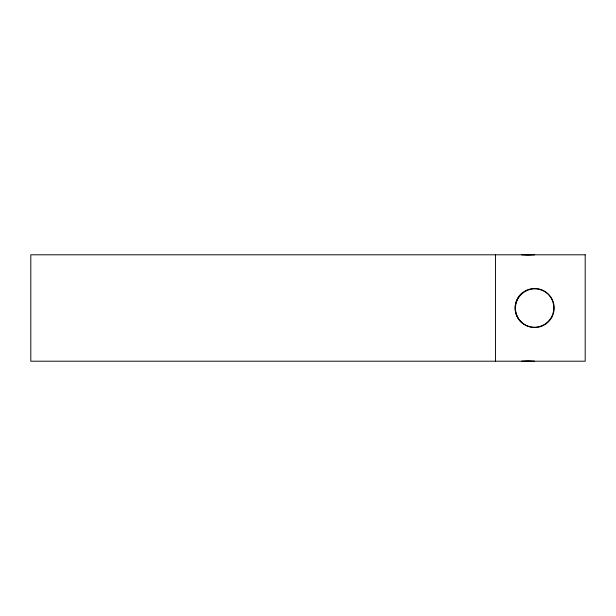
<?xml version="1.0" encoding="UTF-8"?>
<svg xmlns="http://www.w3.org/2000/svg" width="616" height="616" viewBox="0 0 616 616"><rect width="100%" height="100%" fill="white"/><g stroke="black" fill="none" stroke-linecap="round" stroke-linejoin="round"><path stroke-width="0.92" d="M521.998 293.162L521.097 293.986A19.481 19.419 90 0 0 520.643 321.575L522.46 323.223M521.606 361.199L527.997 360.784L534.588 361.199M534.665 254.801L527.997 255.216L521.606 254.801M495.472 254.801L495.472 361.199M585.2 254.801L30.8 254.801L30.8 361.199L585.2 361.199L585.2 254.801M524.116 324.416A19.504 19.504 0 0 0 554.146 308.932A19.504 19.504 0 0 0 525.725 290.66A19.504 19.504 0 0 0 524.116 324.416M539.5 326.549A19.289 19.088 -45 0 0 548.263 294.402A19.289 19.088 -45 0 0 516.123 303.164A19.289 19.088 -45 0 0 539.5 326.549"/></g></svg>
